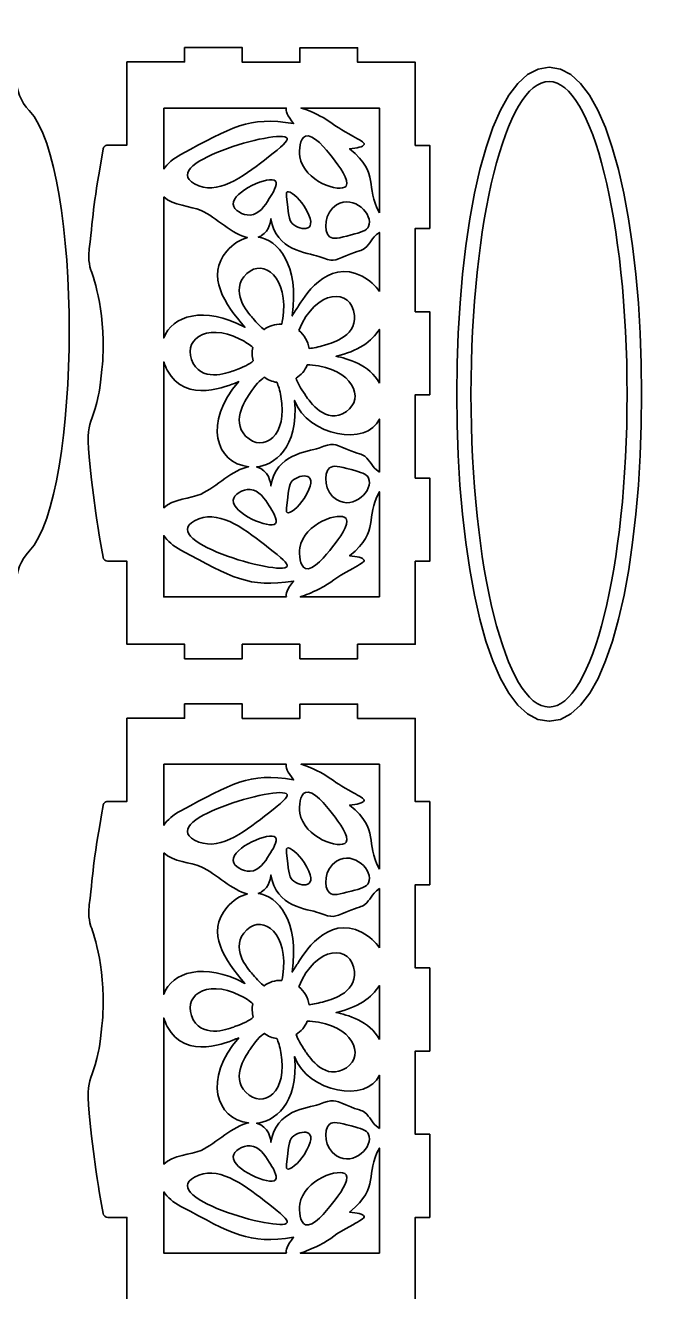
# Model space of a CAD drawing. Header units: inches. Extents: x 7 to 405, y 0 to 403.
# Drawn here: x 270.3 to 404.9, y 139.8 to 403 of the extents above; entities that cross this region are included whole.
import ezdxf

# ---------------------------------------------------------------- set-up
doc = ezdxf.new("R2010")
doc.units = ezdxf.units.IN
doc.header["$MEASUREMENT"] = 0
doc.layers.add('_U+0421_U+043B_U+043E_U+0439 1', color=7, linetype='Continuous')

msp = doc.modelspace()

# ---------------------------------------------------------------- linework, layer by layer
at = {"layer": '_U+0421_U+043B_U+043E_U+0439 1', "color": 250, "lineweight": 35, "true_color": 0x373435}
for points, knots in [([(271.14, 385.28), (269.34, 387.18), (268.46, 389.44), (268.46, 392.09), (268.46, 392.09), (268.46, 402.99), (268.46, 402.99), (268.46, 402.99), (20.46, 402.99), (20.46, 402.99), (20.46, 402.99), (20.46, 392.09), (20.46, 392.09), (20.46, 389.48), (19.58, 387.22), (17.78, 385.28), (6.74, 373.43), (6.72, 305.57), (17.78, 293.7), (19.58, 291.76), (20.46, 289.5), (20.46, 286.89), (20.46, 286.89), (20.46, 275.99), (20.46, 275.99), (20.46, 275.99), (268.46, 275.99), (268.46, 275.99), (268.46, 275.99), (268.46, 286.89), (268.46, 286.89), (268.46, 289.5), (269.34, 291.76), (271.14, 293.7), (282.18, 305.54), (282.2, 373.41), (271.14, 385.28)], [0, 0, 0, 0, 1, 1, 1, 2, 2, 2, 3, 3, 3, 4, 4, 4, 5, 5, 5, 6, 6, 6, 7, 7, 7, 8, 8, 8, 9, 9, 9, 10, 10, 10, 11, 11, 11, 12, 12, 12, 12]), ([(354.38, 360.76), (354.38, 360.76), (354.38, 378.04), (354.38, 378.04), (354.38, 378.04), (351.38, 378.04), (351.38, 378.04), (351.38, 378.04), (351.38, 395.33), (351.38, 395.33), (351.38, 395.33), (339.39, 395.33), (339.39, 395.33), (339.39, 395.33), (339.39, 398.33), (339.39, 398.33), (339.39, 398.33), (327.4, 398.33), (327.4, 398.33), (327.4, 398.33), (327.4, 395.33), (327.4, 395.33), (327.4, 395.33), (315.4, 395.33), (315.4, 395.33), (315.4, 395.33), (315.4, 398.36), (315.4, 398.36), (315.4, 398.36), (303.41, 398.36), (303.41, 398.36), (303.41, 398.36), (303.41, 395.37), (303.41, 395.37), (303.41, 395.37), (291.42, 395.37), (291.42, 395.37), (291.42, 395.37), (291.42, 378.08), (291.42, 378.08), (287.16, 378.08), (287.14, 378.18), (286.75, 377.78), (286.6, 377.63), (286.51, 377.46), (286.48, 377.23), (284.56, 366.17), (284.48, 364.49), (283.62, 356.56), (283.52, 355.47), (283.34, 354.1), (283.95, 352.1), (284.05, 351.75), (287.04, 344.31), (286.41, 333.71), (286.41, 333.7), (286.41, 333.69), (286.41, 333.67), (286.47, 333.54), (285.84, 326.89), (285.5, 326.19), (283.64, 316.83), (282.02, 323.31), (284.99, 301.59), (285.36, 298.7), (285.52, 298.01), (286.48, 292.46), (286.55, 291.98), (286.96, 291.61), (287.46, 291.61), (287.46, 291.61), (291.42, 291.61), (291.42, 291.61), (291.42, 291.61), (291.42, 274.33), (291.42, 274.33), (291.42, 274.33), (303.41, 274.33), (303.41, 274.33), (303.41, 274.33), (303.41, 271.33), (303.41, 271.33), (303.41, 271.33), (315.4, 271.33), (315.4, 271.33), (315.4, 271.33), (315.4, 274.33), (315.4, 274.33), (315.4, 274.33), (327.4, 274.33), (327.4, 274.33), (327.4, 274.33), (327.4, 271.33), (327.4, 271.33), (327.4, 271.33), (339.39, 271.33), (339.39, 271.33), (339.39, 271.33), (339.39, 274.33), (339.39, 274.33), (339.39, 274.33), (351.39, 274.33), (351.39, 274.33), (351.39, 274.33), (351.39, 291.61), (351.39, 291.61), (351.39, 291.61), (354.38, 291.61), (354.38, 291.61), (354.38, 291.61), (354.38, 308.9), (354.38, 308.9), (354.38, 308.9), (351.38, 308.9), (351.38, 308.9), (351.38, 308.9), (351.38, 326.19), (351.38, 326.19), (351.38, 326.19), (354.38, 326.19), (354.38, 326.19), (354.38, 326.19), (354.38, 343.47), (354.38, 343.47), (354.38, 343.47), (351.38, 343.47), (351.38, 343.47), (351.38, 343.47), (351.38, 360.76), (351.38, 360.76), (351.38, 360.76), (354.38, 360.76), (354.38, 360.76)], [0, 0, 0, 0, 1, 1, 1, 2, 2, 2, 3, 3, 3, 4, 4, 4, 5, 5, 5, 6, 6, 6, 7, 7, 7, 8, 8, 8, 9, 9, 9, 10, 10, 10, 11, 11, 11, 12, 12, 12, 13, 13, 13, 14, 14, 14, 15, 15, 15, 16, 16, 16, 17, 17, 17, 18, 18, 18, 19, 19, 19, 20, 20, 20, 21, 21, 21, 22, 22, 22, 23, 23, 23, 24, 24, 24, 25, 25, 25, 26, 26, 26, 27, 27, 27, 28, 28, 28, 29, 29, 29, 30, 30, 30, 31, 31, 31, 32, 32, 32, 33, 33, 33, 34, 34, 34, 35, 35, 35, 36, 36, 36, 37, 37, 37, 38, 38, 38, 39, 39, 39, 40, 40, 40, 41, 41, 41, 42, 42, 42, 43, 43, 43, 44, 44, 44, 44]), ([(379.22, 394.29), (353.63, 394.29), (353.55, 258.33), (379.22, 258.33), (404.89, 258.33), (404.8, 394.29), (379.22, 394.29)], [0, 0, 0, 0, 1, 1, 1, 2, 2, 2, 2]), ([(379.19, 261.29), (370.23, 261.29), (362.96, 290.43), (362.96, 326.31), (362.96, 362.22), (370.23, 391.32), (379.19, 391.32), (388.15, 391.32), (395.41, 362.22), (395.41, 326.31), (395.41, 290.39), (388.15, 261.29), (379.19, 261.29)], [0, 0, 0, 0, 1, 1, 1, 2, 2, 2, 3, 3, 3, 4, 4, 4, 4]), ([(299.1, 385.8), (299.1, 385.8), (324.57, 385.8), (324.57, 385.8), (324.35, 385.27), (324.8, 384.23), (326.09, 382.57), (316.66, 384.14), (313.26, 381.79), (302.66, 376.16), (301, 375.3), (299.84, 374.23), (299.11, 373.13), (299.1, 373.13), (299.1, 373.13), (299.1, 373.13), (299.1, 373.13), (299.1, 385.8), (299.1, 385.8)], [0, 0, 0, 0, 1, 1, 1, 2, 2, 2, 3, 3, 3, 4, 4, 4, 5, 5, 5, 6, 6, 6, 6]), ([(343.91, 364.03), (340.76, 369.67), (344.29, 371.81), (337.74, 377.33), (339.18, 377.47), (340.62, 377.73), (340.75, 378.25), (340.88, 378.64), (339.83, 379.17), (338.4, 379.95), (333.6, 382.42), (333.18, 383.99), (327.64, 385.8), (327.64, 385.8), (343.91, 385.8), (343.91, 385.8), (343.91, 385.8), (343.91, 364.03), (343.91, 364.03), (343.91, 364.03), (343.91, 364.03), (343.91, 364.03)], [0, 0, 0, 0, 1, 1, 1, 2, 2, 2, 3, 3, 3, 4, 4, 4, 5, 5, 5, 6, 6, 6, 7, 7, 7, 7]), ([(320.86, 375.64), (316.56, 372.23), (311.01, 367.83), (306.4, 369.65), (295.81, 373.84), (323.72, 381.72), (324.74, 379.53), (325.01, 378.94), (323.56, 377.79), (320.86, 375.64)], [0, 0, 0, 0, 1, 1, 1, 2, 2, 2, 3, 3, 3, 3]), ([(328.54, 379.96), (330.16, 380.6), (332.79, 377.22), (334.15, 375.49), (335.51, 373.75), (337.85, 370.74), (337, 369.59), (335.84, 368.02), (328.16, 370.54), (327.4, 375.68), (327.18, 377.11), (327.36, 379.49), (328.54, 379.96)], [0, 0, 0, 0, 1, 1, 1, 2, 2, 2, 3, 3, 3, 4, 4, 4, 4]), ([(313.51, 365.8), (313.28, 368.42), (321.2, 371.93), (322.33, 370.61), (322.92, 369.93), (321.66, 367.95), (321.04, 366.97), (320.09, 365.48), (318.93, 363.65), (317.04, 363.56), (315.5, 363.48), (313.62, 364.57), (313.51, 365.8)], [0, 0, 0, 0, 1, 1, 1, 2, 2, 2, 3, 3, 3, 4, 4, 4, 4]), ([(328.27, 365.41), (331.88, 359.72), (327.46, 360.2), (325.8, 361.77), (325.16, 362.38), (324.98, 364.06), (324.63, 367.41), (324.58, 367.87), (324.54, 368.22), (324.74, 368.36), (325.28, 368.72), (327.15, 367.18), (328.27, 365.41)], [0, 0, 0, 0, 1, 1, 1, 2, 2, 2, 3, 3, 3, 4, 4, 4, 4]), ([(299.1, 367.37), (301.01, 365.48), (304.74, 365.44), (306.85, 364.51), (310.01, 363.03), (313.39, 359.53), (316.5, 358.86), (315, 358.51), (313.51, 357.59), (312.2, 356.05), (307.82, 350.87), (311.74, 345.04), (315.97, 340.25), (315.96, 340.26), (315.95, 340.26), (315.94, 340.27), (307.44, 344.83), (300.8, 342.58), (299.11, 338), (299.11, 337.99), (299.1, 337.99), (299.1, 337.99), (299.1, 337.99), (299.1, 367.37), (299.1, 367.37)], [0, 0, 0, 0, 1, 1, 1, 2, 2, 2, 3, 3, 3, 4, 4, 4, 5, 5, 5, 6, 6, 6, 7, 7, 7, 8, 8, 8, 8]), ([(341.68, 361.18), (341.27, 360.28), (340.19, 359.99), (338.03, 359.42), (335.56, 358.76), (334.32, 358.43), (333.56, 359.06), (332.2, 360.2), (332.51, 364.15), (334.97, 365.65), (338.71, 367.93), (342.76, 363.58), (341.68, 361.18)], [0, 0, 0, 0, 1, 1, 1, 2, 2, 2, 3, 3, 3, 4, 4, 4, 4]), ([(343.91, 347.67), (343.11, 348.89), (341.92, 349.98), (340.34, 350.83), (332.95, 354.79), (327.89, 345.85), (327.12, 344.7), (326.63, 343.97), (326.18, 343.27), (325.79, 342.6), (327.3, 353.38), (322.77, 358.39), (318.75, 358.96), (318.97, 359.04), (319.2, 359.14), (319.42, 359.27), (321.12, 360.32), (321.38, 362.54), (321.38, 362.8), (322.29, 356.13), (328.97, 355.73), (331.33, 354.95), (334.47, 353.77), (334.34, 354.03), (336.96, 355.08), (339.97, 356.39), (340.1, 356), (340.88, 356.65), (342.1, 357.6), (342.11, 358.67), (343.91, 359.96), (343.91, 359.96), (343.91, 347.67), (343.91, 347.67), (343.91, 347.67), (343.91, 347.67), (343.91, 347.67)], [0, 0, 0, 0, 1, 1, 1, 2, 2, 2, 3, 3, 3, 4, 4, 4, 5, 5, 5, 6, 6, 6, 7, 7, 7, 8, 8, 8, 9, 9, 9, 10, 10, 10, 11, 11, 11, 12, 12, 12, 12]), ([(323.62, 340.9), (322.22, 340.93), (320.96, 340.5), (319.94, 339.74), (319.25, 340.29), (318.48, 341.07), (317.66, 342.04), (317.13, 342.67), (312.88, 347.01), (315.73, 350.7), (318.94, 354.86), (324.55, 351.64), (323.99, 343.42), (323.92, 342.4), (323.79, 341.56), (323.62, 340.9)], [0, 0, 0, 0, 1, 1, 1, 2, 2, 2, 3, 3, 3, 4, 4, 4, 5, 5, 5, 5]), ([(327.16, 339.57), (330.71, 348.26), (338.19, 348.48), (338.72, 342.71), (339.16, 338.03), (333.29, 336.74), (332.51, 336.51), (331.28, 336.14), (330.2, 335.9), (329.32, 335.84), (329.07, 337.35), (328.27, 338.66), (327.16, 339.57)], [0, 0, 0, 0, 1, 1, 1, 2, 2, 2, 3, 3, 3, 4, 4, 4, 4]), ([(317.69, 333.23), (316.94, 332.53), (315.6, 331.88), (313.82, 331.27), (313.05, 331), (307.53, 328.62), (305.24, 332.7), (302.67, 337.3), (307.69, 341.4), (314.94, 337.77), (316.17, 337.16), (317.04, 336.58), (317.6, 336.03), (317.41, 335.12), (317.45, 334.13), (317.69, 333.23)], [0, 0, 0, 0, 1, 1, 1, 2, 2, 2, 3, 3, 3, 4, 4, 4, 5, 5, 5, 5]), ([(343.91, 328.59), (342.01, 332.48), (337.07, 333.76), (334.92, 334.21), (339.4, 335.2), (342.39, 337.33), (343.91, 339.8), (343.91, 339.8), (343.91, 328.59), (343.91, 328.59)], [0, 0, 0, 0, 1, 1, 1, 2, 2, 2, 3, 3, 3, 3]), ([(299.1, 333.03), (299.1, 333.03), (299.11, 333.03), (299.11, 333.02), (299.29, 332.45), (299.53, 331.88), (299.83, 331.3), (303.65, 324.02), (312.83, 328.24), (314.11, 328.7), (314.31, 328.78), (314.51, 328.85), (314.7, 328.93), (307.21, 320.41), (309.95, 312), (316.72, 311.24), (313.56, 310.7), (310.08, 307.07), (306.85, 305.55), (304.76, 304.63), (300.97, 304.56), (299.1, 302.7), (299.1, 302.7), (299.1, 333.03), (299.1, 333.03), (299.1, 333.03), (299.1, 333.03), (299.1, 333.03)], [0, 0, 0, 0, 1, 1, 1, 2, 2, 2, 3, 3, 3, 4, 4, 4, 5, 5, 5, 6, 6, 6, 7, 7, 7, 8, 8, 8, 9, 9, 9, 9]), ([(328.94, 332.42), (329.58, 332.43), (330.36, 332.35), (331.29, 332.19), (339.24, 330.79), (340.97, 324.46), (336.25, 322.27), (332.06, 320.32), (328.94, 325.56), (328.47, 326.24), (327.55, 327.55), (326.9, 328.7), (326.59, 329.64), (327.63, 330.3), (328.45, 331.27), (328.94, 332.42)], [0, 0, 0, 0, 1, 1, 1, 2, 2, 2, 3, 3, 3, 4, 4, 4, 5, 5, 5, 5]), ([(316.12, 317.63), (312.86, 320.95), (316.55, 325.77), (317, 326.46), (318.1, 328.14), (319.11, 329.32), (320, 329.84), (320.76, 329.3), (321.63, 328.93), (322.58, 328.79), (322.92, 328.1), (323.21, 327.14), (323.45, 325.86), (324.99, 317.77), (319.8, 313.9), (316.12, 317.63)], [0, 0, 0, 0, 1, 1, 1, 2, 2, 2, 3, 3, 3, 4, 4, 4, 5, 5, 5, 5]), ([(343.91, 310.1), (342.1, 311.4), (342.11, 312.46), (340.88, 313.41), (340.1, 314.06), (339.97, 313.67), (336.96, 314.98), (334.34, 316.03), (334.47, 316.29), (331.33, 315.11), (328.97, 314.33), (322.29, 313.93), (321.38, 307.26), (321.38, 307.71), (320.94, 310.61), (318.38, 311.21), (321.84, 311.46), (327.25, 315.08), (326.28, 325.04), (329.04, 317.52), (341.47, 315.41), (343.91, 321.16), (343.91, 321.16), (343.91, 310.1), (343.91, 310.1)], [0, 0, 0, 0, 1, 1, 1, 2, 2, 2, 3, 3, 3, 4, 4, 4, 5, 5, 5, 6, 6, 6, 7, 7, 7, 8, 8, 8, 8]), ([(333.56, 310.99), (334.32, 311.63), (335.56, 311.3), (338.03, 310.64), (340.19, 310.07), (341.27, 309.78), (341.68, 308.88), (342.76, 306.48), (338.71, 302.13), (334.97, 304.41), (332.51, 305.91), (332.2, 309.87), (333.56, 310.99)], [0, 0, 0, 0, 1, 1, 1, 2, 2, 2, 3, 3, 3, 4, 4, 4, 4]), ([(324.74, 301.71), (324.54, 301.84), (324.58, 302.2), (324.63, 302.65), (324.98, 306.01), (325.16, 307.69), (325.8, 308.29), (327.46, 309.86), (331.89, 310.34), (328.27, 304.64), (327.15, 302.88), (325.28, 301.35), (324.74, 301.71)], [0, 0, 0, 0, 1, 1, 1, 2, 2, 2, 3, 3, 3, 4, 4, 4, 4]), ([(322.33, 299.44), (321.2, 298.13), (313.28, 301.64), (313.51, 304.27), (313.62, 305.49), (315.5, 306.58), (317.04, 306.5), (318.93, 306.41), (320.09, 304.58), (321.04, 303.09), (321.66, 302.11), (322.92, 300.13), (322.33, 299.44)], [0, 0, 0, 0, 1, 1, 1, 2, 2, 2, 3, 3, 3, 4, 4, 4, 4]), ([(343.91, 284.2), (343.91, 284.2), (327.48, 284.2), (327.48, 284.2), (328.54, 284.54), (329.85, 285.08), (331.33, 285.79), (334.47, 287.36), (334.08, 287.88), (338.4, 290.11), (339.83, 290.89), (340.88, 291.42), (340.75, 291.81), (340.62, 292.33), (339.18, 292.59), (337.74, 292.73), (344.28, 298.25), (340.76, 300.4), (343.91, 306.03), (343.91, 306.03), (343.91, 284.2), (343.91, 284.2), (343.91, 284.2), (343.91, 284.2), (343.91, 284.2)], [0, 0, 0, 0, 1, 1, 1, 2, 2, 2, 3, 3, 3, 4, 4, 4, 5, 5, 5, 6, 6, 6, 7, 7, 7, 8, 8, 8, 8]), ([(324.74, 290.53), (323.72, 288.33), (295.81, 296.22), (306.4, 300.41), (311.01, 302.23), (316.56, 297.83), (320.86, 294.41), (323.56, 292.27), (325.01, 291.12), (324.74, 290.53)], [0, 0, 0, 0, 1, 1, 1, 2, 2, 2, 3, 3, 3, 3]), ([(327.4, 294.38), (328.16, 299.52), (335.84, 302.04), (337, 300.47), (337.85, 299.32), (335.51, 296.31), (334.15, 294.57), (332.79, 292.84), (330.16, 289.46), (328.54, 290.1), (327.36, 290.57), (327.18, 292.95), (327.4, 294.38)], [0, 0, 0, 0, 1, 1, 1, 2, 2, 2, 3, 3, 3, 4, 4, 4, 4]), ([(324.59, 284.2), (324.59, 284.2), (299.1, 284.2), (299.1, 284.2), (299.1, 284.2), (299.1, 296.94), (299.1, 296.94), (299.1, 296.94), (299.1, 296.93), (299.11, 296.93), (299.84, 295.83), (301, 294.76), (302.66, 293.91), (313.26, 288.28), (316.66, 285.92), (326.09, 287.49), (324.76, 285.78), (324.33, 284.72), (324.59, 284.2)], [0, 0, 0, 0, 1, 1, 1, 2, 2, 2, 3, 3, 3, 4, 4, 4, 5, 5, 5, 6, 6, 6, 6]), ([(354.38, 224.35), (354.38, 224.35), (354.38, 241.64), (354.38, 241.64), (354.38, 241.64), (351.39, 241.64), (351.39, 241.64), (351.39, 241.64), (351.39, 258.92), (351.39, 258.92), (351.39, 258.92), (339.39, 258.92), (339.39, 258.92), (339.39, 258.92), (339.39, 261.92), (339.39, 261.92), (339.39, 261.92), (327.4, 261.92), (327.4, 261.92), (327.4, 261.92), (327.4, 258.92), (327.4, 258.92), (327.4, 258.92), (315.4, 258.92), (315.4, 258.92), (315.4, 258.92), (315.4, 261.96), (315.4, 261.96), (315.4, 261.96), (303.41, 261.96), (303.41, 261.96), (303.41, 261.96), (303.41, 258.96), (303.41, 258.96), (303.41, 258.96), (291.42, 258.96), (291.42, 258.96), (291.42, 258.96), (291.42, 241.67), (291.42, 241.67), (287.17, 241.67), (287.14, 241.77), (286.75, 241.38), (286.6, 241.22), (286.51, 241.05), (286.48, 240.83), (284.56, 229.76), (284.48, 228.09), (283.62, 220.15), (283.52, 219.07), (283.34, 217.69), (283.95, 215.7), (284.05, 215.34), (287.04, 207.91), (286.41, 197.31), (286.41, 197.29), (286.41, 197.28), (286.41, 197.27), (286.47, 197.13), (285.85, 190.49), (285.5, 189.79), (283.64, 180.43), (282.03, 186.9), (284.99, 165.18), (285.37, 162.3), (285.52, 161.61), (286.48, 156.05), (286.55, 155.57), (286.96, 155.21), (287.46, 155.21), (287.46, 155.21), (291.42, 155.21), (291.42, 155.21), (291.42, 155.21), (291.42, 137.92), (291.42, 137.92), (291.42, 137.92), (303.41, 137.92), (303.41, 137.92), (303.41, 137.92), (303.41, 134.92), (303.41, 134.92), (303.41, 134.92), (315.4, 134.92), (315.4, 134.92), (315.4, 134.92), (315.4, 137.92), (315.4, 137.92), (315.4, 137.92), (327.4, 137.92), (327.4, 137.92), (327.4, 137.92), (327.4, 134.92), (327.4, 134.92), (327.4, 134.92), (339.39, 134.92), (339.39, 134.92), (339.39, 134.92), (339.39, 137.92), (339.39, 137.92), (339.39, 137.92), (351.39, 137.92), (351.39, 137.92), (351.39, 137.92), (351.39, 155.21), (351.39, 155.21), (351.39, 155.21), (354.38, 155.21), (354.38, 155.21), (354.38, 155.21), (354.38, 172.49), (354.38, 172.49), (354.38, 172.49), (351.39, 172.49), (351.39, 172.49), (351.39, 172.49), (351.39, 189.78), (351.39, 189.78), (351.39, 189.78), (354.38, 189.78), (354.38, 189.78), (354.38, 189.78), (354.38, 207.07), (354.38, 207.07), (354.38, 207.07), (351.39, 207.07), (351.39, 207.07), (351.39, 207.07), (351.39, 224.35), (351.39, 224.35), (351.39, 224.35), (354.38, 224.35), (354.38, 224.35)], [0, 0, 0, 0, 1, 1, 1, 2, 2, 2, 3, 3, 3, 4, 4, 4, 5, 5, 5, 6, 6, 6, 7, 7, 7, 8, 8, 8, 9, 9, 9, 10, 10, 10, 11, 11, 11, 12, 12, 12, 13, 13, 13, 14, 14, 14, 15, 15, 15, 16, 16, 16, 17, 17, 17, 18, 18, 18, 19, 19, 19, 20, 20, 20, 21, 21, 21, 22, 22, 22, 23, 23, 23, 24, 24, 24, 25, 25, 25, 26, 26, 26, 27, 27, 27, 28, 28, 28, 29, 29, 29, 30, 30, 30, 31, 31, 31, 32, 32, 32, 33, 33, 33, 34, 34, 34, 35, 35, 35, 36, 36, 36, 37, 37, 37, 38, 38, 38, 39, 39, 39, 40, 40, 40, 41, 41, 41, 42, 42, 42, 43, 43, 43, 44, 44, 44, 44]), ([(299.1, 249.4), (299.1, 249.4), (324.57, 249.4), (324.57, 249.4), (324.36, 248.87), (324.8, 247.82), (326.09, 246.16), (316.67, 247.74), (313.26, 245.38), (302.66, 239.75), (301, 238.89), (299.84, 237.83), (299.11, 236.72), (299.1, 236.72), (299.1, 236.72), (299.1, 236.72), (299.1, 236.72), (299.1, 249.4), (299.1, 249.4)], [0, 0, 0, 0, 1, 1, 1, 2, 2, 2, 3, 3, 3, 4, 4, 4, 5, 5, 5, 6, 6, 6, 6]), ([(343.91, 227.63), (340.76, 233.27), (344.29, 235.4), (337.74, 240.93), (339.18, 241.06), (340.62, 241.32), (340.75, 241.85), (340.88, 242.24), (339.84, 242.76), (338.4, 243.55), (333.6, 246.02), (333.18, 247.58), (327.64, 249.4), (327.64, 249.4), (343.91, 249.4), (343.91, 249.4), (343.91, 249.4), (343.91, 227.63), (343.91, 227.63), (343.91, 227.63), (343.91, 227.63), (343.91, 227.63)], [0, 0, 0, 0, 1, 1, 1, 2, 2, 2, 3, 3, 3, 4, 4, 4, 5, 5, 5, 6, 6, 6, 7, 7, 7, 7]), ([(320.86, 239.24), (316.56, 235.83), (311.01, 231.42), (306.4, 233.24), (295.81, 237.44), (323.72, 245.32), (324.74, 243.12), (325.02, 242.54), (323.56, 241.38), (320.86, 239.24)], [0, 0, 0, 0, 1, 1, 1, 2, 2, 2, 3, 3, 3, 3]), ([(328.54, 243.55), (330.16, 244.19), (332.79, 240.82), (334.15, 239.08), (335.51, 237.35), (337.85, 234.34), (337, 233.19), (335.84, 231.61), (328.16, 234.14), (327.4, 239.27), (327.19, 240.7), (327.37, 243.09), (328.54, 243.55)], [0, 0, 0, 0, 1, 1, 1, 2, 2, 2, 3, 3, 3, 4, 4, 4, 4]), ([(313.51, 229.39), (313.29, 232.02), (321.2, 235.52), (322.33, 234.21), (322.92, 233.53), (321.66, 231.54), (321.04, 230.56), (320.09, 229.07), (318.93, 227.25), (317.04, 227.15), (315.5, 227.08), (313.62, 228.17), (313.51, 229.39)], [0, 0, 0, 0, 1, 1, 1, 2, 2, 2, 3, 3, 3, 4, 4, 4, 4]), ([(328.27, 229.01), (331.89, 223.31), (327.46, 223.8), (325.8, 225.37), (325.16, 225.97), (324.98, 227.65), (324.63, 231.01), (324.58, 231.46), (324.55, 231.82), (324.74, 231.95), (325.28, 232.31), (327.15, 230.77), (328.27, 229.01)], [0, 0, 0, 0, 1, 1, 1, 2, 2, 2, 3, 3, 3, 4, 4, 4, 4]), ([(299.1, 230.96), (301.01, 229.08), (304.74, 229.04), (306.85, 228.1), (310.01, 226.62), (313.4, 223.12), (316.5, 222.45), (315, 222.11), (313.51, 221.18), (312.21, 219.64), (307.82, 214.47), (311.74, 208.64), (315.97, 203.85), (315.96, 203.85), (315.95, 203.86), (315.94, 203.86), (307.44, 208.42), (300.8, 206.17), (299.11, 201.59), (299.11, 201.59), (299.1, 201.58), (299.1, 201.58), (299.1, 201.58), (299.1, 230.96), (299.1, 230.96)], [0, 0, 0, 0, 1, 1, 1, 2, 2, 2, 3, 3, 3, 4, 4, 4, 5, 5, 5, 6, 6, 6, 7, 7, 7, 8, 8, 8, 8]), ([(341.68, 224.78), (341.27, 223.88), (340.19, 223.59), (338.03, 223.01), (335.56, 222.36), (334.33, 222.02), (333.56, 222.66), (332.21, 223.79), (332.52, 227.75), (334.97, 229.25), (338.72, 231.53), (342.76, 227.18), (341.68, 224.78)], [0, 0, 0, 0, 1, 1, 1, 2, 2, 2, 3, 3, 3, 4, 4, 4, 4]), ([(343.91, 211.26), (343.11, 212.49), (341.92, 213.58), (340.34, 214.43), (332.95, 218.39), (327.89, 209.44), (327.12, 208.29), (326.63, 207.56), (326.18, 206.86), (325.8, 206.19), (327.31, 216.98), (322.77, 221.98), (318.75, 222.55), (318.97, 222.63), (319.2, 222.73), (319.42, 222.86), (321.12, 223.91), (321.38, 226.14), (321.38, 226.4), (322.3, 219.72), (328.97, 219.33), (331.33, 218.55), (334.47, 217.37), (334.34, 217.63), (336.96, 218.68), (339.97, 219.99), (340.1, 219.59), (340.88, 220.25), (342.1, 221.19), (342.11, 222.26), (343.91, 223.56), (343.91, 223.56), (343.91, 211.26), (343.91, 211.26), (343.91, 211.26), (343.91, 211.26), (343.91, 211.26)], [0, 0, 0, 0, 1, 1, 1, 2, 2, 2, 3, 3, 3, 4, 4, 4, 5, 5, 5, 6, 6, 6, 7, 7, 7, 8, 8, 8, 9, 9, 9, 10, 10, 10, 11, 11, 11, 12, 12, 12, 12]), ([(323.62, 204.49), (322.22, 204.53), (320.96, 204.1), (319.94, 203.33), (319.25, 203.88), (318.49, 204.66), (317.66, 205.64), (317.13, 206.27), (312.88, 210.6), (315.73, 214.3), (318.94, 218.45), (324.55, 215.23), (323.99, 207.01), (323.92, 205.99), (323.8, 205.15), (323.62, 204.49)], [0, 0, 0, 0, 1, 1, 1, 2, 2, 2, 3, 3, 3, 4, 4, 4, 5, 5, 5, 5]), ([(327.16, 203.16), (330.71, 211.85), (338.19, 212.07), (338.72, 206.31), (339.16, 201.63), (333.3, 200.34), (332.52, 200.11), (331.28, 199.74), (330.2, 199.5), (329.32, 199.43), (329.07, 200.94), (328.28, 202.25), (327.16, 203.16)], [0, 0, 0, 0, 1, 1, 1, 2, 2, 2, 3, 3, 3, 4, 4, 4, 4]), ([(317.69, 196.83), (316.94, 196.12), (315.6, 195.47), (313.83, 194.86), (313.05, 194.6), (307.53, 192.21), (305.24, 196.3), (302.67, 200.9), (307.69, 205), (314.94, 201.37), (316.17, 200.76), (317.04, 200.18), (317.6, 199.63), (317.42, 198.71), (317.45, 197.72), (317.69, 196.83)], [0, 0, 0, 0, 1, 1, 1, 2, 2, 2, 3, 3, 3, 4, 4, 4, 5, 5, 5, 5]), ([(343.91, 192.18), (342.01, 196.07), (337.07, 197.35), (334.92, 197.8), (339.4, 198.79), (342.39, 200.92), (343.91, 203.39), (343.91, 203.39), (343.91, 192.18), (343.91, 192.18)], [0, 0, 0, 0, 1, 1, 1, 2, 2, 2, 3, 3, 3, 3]), ([(299.1, 196.63), (299.1, 196.62), (299.11, 196.62), (299.11, 196.62), (299.29, 196.05), (299.53, 195.47), (299.83, 194.89), (303.66, 187.62), (312.83, 191.83), (314.11, 192.3), (314.31, 192.37), (314.51, 192.45), (314.7, 192.52), (307.21, 184.01), (309.96, 175.6), (316.72, 174.84), (313.56, 174.29), (310.09, 170.67), (306.85, 169.15), (304.76, 168.22), (300.97, 168.16), (299.1, 166.29), (299.1, 166.29), (299.1, 196.63), (299.1, 196.63), (299.1, 196.63), (299.1, 196.63), (299.1, 196.63)], [0, 0, 0, 0, 1, 1, 1, 2, 2, 2, 3, 3, 3, 4, 4, 4, 5, 5, 5, 6, 6, 6, 7, 7, 7, 8, 8, 8, 9, 9, 9, 9]), ([(328.94, 196.02), (329.58, 196.02), (330.36, 195.94), (331.29, 195.78), (339.24, 194.38), (340.97, 188.05), (336.26, 185.86), (332.06, 183.92), (328.95, 189.16), (328.47, 189.84), (327.56, 191.15), (326.9, 192.3), (326.6, 193.23), (327.63, 193.89), (328.46, 194.86), (328.94, 196.02)], [0, 0, 0, 0, 1, 1, 1, 2, 2, 2, 3, 3, 3, 4, 4, 4, 5, 5, 5, 5]), ([(316.13, 181.23), (312.86, 184.54), (316.55, 189.37), (317, 190.06), (318.1, 191.73), (319.11, 192.92), (320.01, 193.44), (320.76, 192.9), (321.63, 192.53), (322.58, 192.38), (322.92, 191.7), (323.21, 190.73), (323.45, 189.46), (324.99, 181.37), (319.81, 177.49), (316.13, 181.23)], [0, 0, 0, 0, 1, 1, 1, 2, 2, 2, 3, 3, 3, 4, 4, 4, 5, 5, 5, 5]), ([(343.91, 173.69), (342.1, 174.99), (342.11, 176.05), (340.88, 177.01), (340.1, 177.66), (339.97, 177.27), (336.96, 178.58), (334.34, 179.62), (334.47, 179.88), (331.33, 178.71), (328.97, 177.92), (322.3, 177.53), (321.38, 170.85), (321.38, 171.31), (320.94, 174.21), (318.38, 174.8), (321.84, 175.05), (327.25, 178.67), (326.29, 188.63), (329.04, 181.12), (341.47, 179), (343.91, 184.75), (343.91, 184.75), (343.91, 173.69), (343.91, 173.69)], [0, 0, 0, 0, 1, 1, 1, 2, 2, 2, 3, 3, 3, 4, 4, 4, 5, 5, 5, 6, 6, 6, 7, 7, 7, 8, 8, 8, 8]), ([(324.74, 165.3), (324.55, 165.44), (324.58, 165.79), (324.63, 166.24), (324.98, 169.6), (325.16, 171.28), (325.8, 171.89), (327.46, 173.46), (331.89, 173.94), (328.27, 168.24), (327.15, 166.48), (325.28, 164.94), (324.74, 165.3)], [0, 0, 0, 0, 1, 1, 1, 2, 2, 2, 3, 3, 3, 4, 4, 4, 4]), ([(333.56, 174.59), (334.33, 175.22), (335.56, 174.9), (338.03, 174.24), (340.19, 173.66), (341.27, 173.38), (341.68, 172.47), (342.76, 170.07), (338.71, 165.73), (334.97, 168.01), (332.52, 169.51), (332.21, 173.46), (333.56, 174.59)], [0, 0, 0, 0, 1, 1, 1, 2, 2, 2, 3, 3, 3, 4, 4, 4, 4]), ([(322.33, 163.04), (321.2, 161.73), (313.29, 165.23), (313.51, 167.86), (313.62, 169.09), (315.5, 170.17), (317.04, 170.1), (318.93, 170), (320.09, 168.18), (321.04, 166.69), (321.66, 165.71), (322.92, 163.72), (322.33, 163.04)], [0, 0, 0, 0, 1, 1, 1, 2, 2, 2, 3, 3, 3, 4, 4, 4, 4]), ([(343.91, 147.8), (343.91, 147.8), (327.48, 147.8), (327.48, 147.8), (328.54, 148.14), (329.85, 148.68), (331.33, 149.38), (334.47, 150.95), (334.08, 151.48), (338.4, 153.7), (339.84, 154.49), (340.88, 155.01), (340.75, 155.41), (340.62, 155.93), (339.18, 156.19), (337.74, 156.32), (344.29, 161.85), (340.76, 163.99), (343.91, 169.62), (343.91, 169.62), (343.91, 147.8), (343.91, 147.8), (343.91, 147.8), (343.91, 147.8), (343.91, 147.8)], [0, 0, 0, 0, 1, 1, 1, 2, 2, 2, 3, 3, 3, 4, 4, 4, 5, 5, 5, 6, 6, 6, 7, 7, 7, 8, 8, 8, 8]), ([(324.74, 154.13), (323.72, 151.93), (295.81, 159.81), (306.4, 164.01), (311.01, 165.83), (316.56, 161.42), (320.86, 158.01), (323.56, 155.87), (325.02, 154.71), (324.74, 154.13)], [0, 0, 0, 0, 1, 1, 1, 2, 2, 2, 3, 3, 3, 3]), ([(327.4, 157.98), (328.16, 163.12), (335.84, 165.64), (337, 164.06), (337.85, 162.91), (335.51, 159.91), (334.15, 158.17), (332.79, 156.44), (330.16, 153.06), (328.54, 153.7), (327.37, 154.16), (327.19, 156.55), (327.4, 157.98)], [0, 0, 0, 0, 1, 1, 1, 2, 2, 2, 3, 3, 3, 4, 4, 4, 4]), ([(324.6, 147.8), (324.6, 147.8), (299.1, 147.8), (299.1, 147.8), (299.1, 147.8), (299.1, 160.53), (299.1, 160.53), (299.1, 160.53), (299.1, 160.53), (299.11, 160.53), (299.84, 159.42), (301, 158.36), (302.66, 157.5), (313.26, 151.87), (316.67, 149.51), (326.09, 151.08), (324.76, 149.37), (324.33, 148.32), (324.6, 147.8)], [0, 0, 0, 0, 1, 1, 1, 2, 2, 2, 3, 3, 3, 4, 4, 4, 5, 5, 5, 6, 6, 6, 6])]:
    msp.add_open_spline(points, degree=3, knots=knots, dxfattribs=at)

doc.saveas('drawing.dxf')
